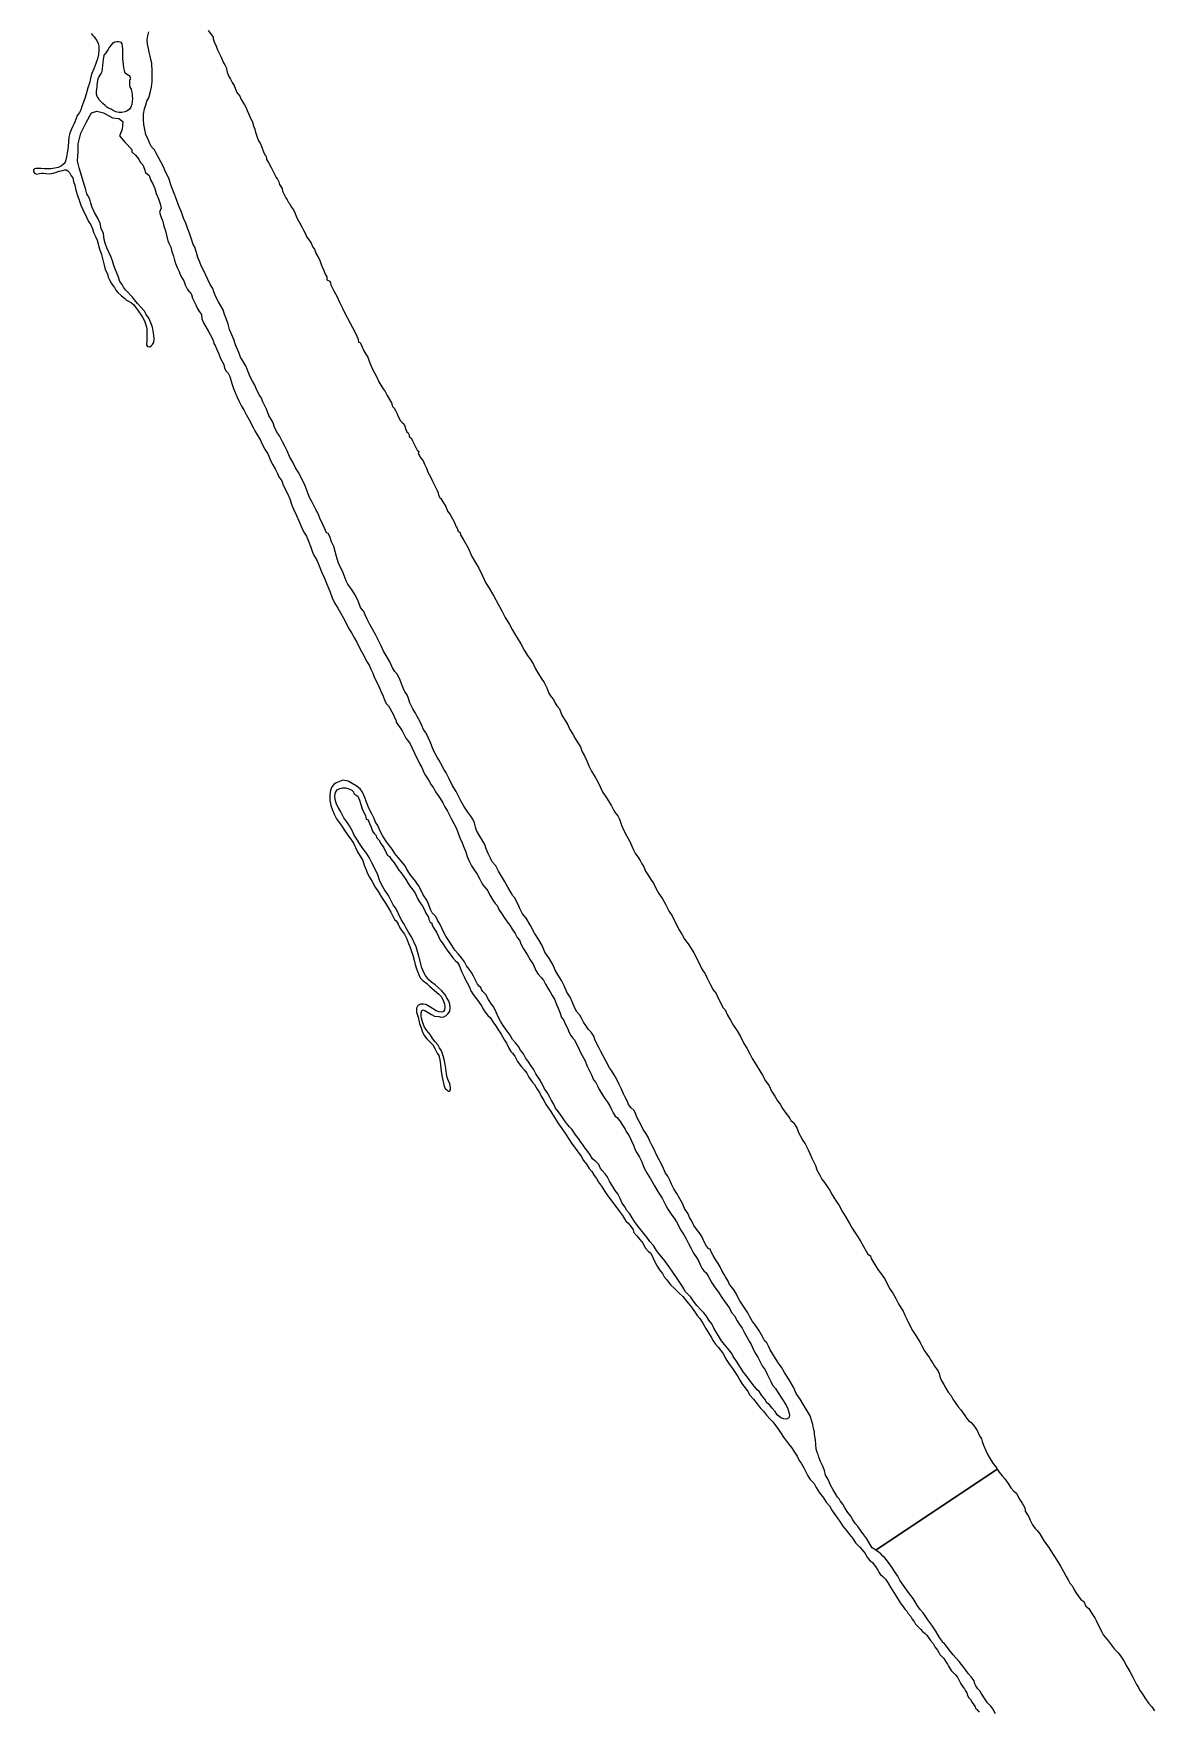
# Model space of a CAD drawing. Extents: x 283583 to 658922, y 889284 to 1241133.
# Drawn here: x 553186 to 563082, y 1150531 to 1165334 of the extents above; entities that cross this region are included whole.
import ezdxf

# ---------------------------------------------------------------- set-up
doc = ezdxf.new("R2010")
doc.units = 0
doc.header["$MEASUREMENT"] = 0
doc.layers.add('LIMON', color=7, linetype='Continuous')

msp = doc.modelspace()

# ---------------------------------------------------------------- linework, layer by layer
at = {"layer": 'LIMON', "color": 241}
for points in [[(553694, 1165335), (553709, 1165317), (553723, 1165304), (553734, 1165288), (553744, 1165271), (553758, 1165246), (553763, 1165222), (553762, 1165187), (553761, 1165149), (553750, 1165110), (553736, 1165070), (553719, 1165023), (553699, 1164975), (553690, 1164937), (553680, 1164896), (553666, 1164855), (553653, 1164811), (553641, 1164769), (553631, 1164736), (553614, 1164689), (553603, 1164659), (553592, 1164638), (553572, 1164611), (553567, 1164592), (553553, 1164561), (553543, 1164534), (553530, 1164511), (553518, 1164484), (553507, 1164453), (553499, 1164420), (553491, 1164339), (553488, 1164311), (553484, 1164280), (553476, 1164245), (553472, 1164220), (553465, 1164199), (553453, 1164183), (553434, 1164166), (553403, 1164152), (553374, 1164145), (553339, 1164139), (553281, 1164139), (553254, 1164143), (553208, 1164143), (553194, 1164141), (553186, 1164131), (553186, 1164116), (553194, 1164102), (553213, 1164093), (553240, 1164097), (553256, 1164102), (553273, 1164102), (553295, 1164098), (553324, 1164096), (553360, 1164102), (553389, 1164110), (553414, 1164118), (553441, 1164125), (553463, 1164131), (553474, 1164131), (553490, 1164123), (553505, 1164106), (553519, 1164079), (553532, 1164060), (553538, 1164029), (553551, 1163996), (553559, 1163951), (553575, 1163905), (553588, 1163862), (553605, 1163820), (553623, 1163781), (553657, 1163708), (553671, 1163675), (553692, 1163646), (553706, 1163611), (553719, 1163572), (553734, 1163542), (553747, 1163510), (553757, 1163479), (553764, 1163452), (553774, 1163417), (553786, 1163384), (553795, 1163347), (553811, 1163289), (553818, 1163251), (553838, 1163212), (553845, 1163183), (553859, 1163154), (553875, 1163126), (553887, 1163110), (553900, 1163091), (553914, 1163070), (553931, 1163047), (553964, 1163018), (553989, 1162998), (554008, 1162981), (554031, 1162969), (554051, 1162958), (554072, 1162940), (554084, 1162921), (554099, 1162905), (554116, 1162878), (554136, 1162847), (554151, 1162824), (554167, 1162797), (554176, 1162770), (554188, 1162731), (554186, 1162697), (554186, 1162625), (554184, 1162587), (554193, 1162571), (554213, 1162569), (554226, 1162577), (554238, 1162588), (554249, 1162606), (554251, 1162635), (554249, 1162671), (554242, 1162708), (554236, 1162743), (554223, 1162780), (554203, 1162822), (554182, 1162855), (554165, 1162882), (554138, 1162915), (554105, 1162950), (554078, 1162983), (554060, 1163008), (553997, 1163072), (553981, 1163095), (553968, 1163120), (553949, 1163145), (553933, 1163192), (553924, 1163214), (553909, 1163247), (553894, 1163287), (553882, 1163328), (553869, 1163365), (553851, 1163403), (553832, 1163442), (553820, 1163482), (553811, 1163515), (553803, 1163568), (553784, 1163614), (553774, 1163658), (553753, 1163703), (553724, 1163755), (553705, 1163799), (553693, 1163838), (553682, 1163873), (553665, 1163903), (553658, 1163920), (553648, 1163955), (553640, 1163984), (553615, 1164059), (553600, 1164110), (553588, 1164148), (553581, 1164183), (553575, 1164211), (553581, 1164294), (553581, 1164360), (553605, 1164455), (553652, 1164548), (553698, 1164633), (553745, 1164648), (553803, 1164635), (553883, 1164590), (553938, 1164585), (553975, 1164556), (553970, 1164487), (553946, 1164431), (553994, 1164373), (554054, 1164309), (554054, 1164286), (554057, 1164286), (554086, 1164259), (554115, 1164225), (554128, 1164198), (554152, 1164174), (554165, 1164137), (554176, 1164108), (554208, 1164082), (554221, 1164037), (554242, 1164002), (554258, 1163965), (554268, 1163923), (554289, 1163875), (554305, 1163830), (554313, 1163791), (554298, 1163758), (554311, 1163718), (554327, 1163675), (554338, 1163633), (554350, 1163592), (554360, 1163555), (554373, 1163505), (554382, 1163483), (554397, 1163448), (554407, 1163409), (554422, 1163369), (554432, 1163334), (554440, 1163305), (554455, 1163270), (554472, 1163232), (554488, 1163191), (554513, 1163150), (554524, 1163116), (554547, 1163075), (554557, 1163061), (554569, 1163050), (554582, 1163029), (554590, 1162998), (554607, 1162963), (554619, 1162938), (554632, 1162909), (554652, 1162876), (554669, 1162853), (554673, 1162816), (554686, 1162779), (554706, 1162746), (554728, 1162711), (554745, 1162676), (554766, 1162639), (554776, 1162616), (554778, 1162598), (554789, 1162579), (554805, 1162544), (554820, 1162511), (554828, 1162490), (554840, 1162459), (554855, 1162432), (554865, 1162411), (554872, 1162380), (554886, 1162355), (554905, 1162336), (554919, 1162307), (554938, 1162245), (554951, 1162202), (554965, 1162165), (554980, 1162131), (555001, 1162086), (555023, 1162046), (555044, 1162011), (555062, 1161971), (555087, 1161929), (555126, 1161855), (555139, 1161828), (555161, 1161793), (555186, 1161751), (555205, 1161708), (555230, 1161660), (555255, 1161625), (555265, 1161602), (555282, 1161559), (555299, 1161527), (555319, 1161490), (555340, 1161449), (555351, 1161420), (555377, 1161385), (555391, 1161348), (555428, 1161274), (555449, 1161228), (555468, 1161172), (555485, 1161129), (555507, 1161079), (555528, 1161033), (555555, 1160971), (555573, 1160933), (555595, 1160896), (555613, 1160852), (555633, 1160799), (555653, 1160747), (555670, 1160715), (555690, 1160680), (555709, 1160636), (555729, 1160582), (555749, 1160537), (555759, 1160517), (555776, 1160473), (555801, 1160411), (555823, 1160353), (555844, 1160308), (555874, 1160261), (555896, 1160221), (555923, 1160174), (555945, 1160130), (555967, 1160085), (555994, 1160045), (556020, 1159996), (556040, 1159960), (556059, 1159923), (556081, 1159879), (556105, 1159838), (556126, 1159794), (556148, 1159757), (556164, 1159723), (556183, 1159687), (556194, 1159653), (556232, 1159578), (556253, 1159528), (556273, 1159485), (556289, 1159443), (556301, 1159418), (556320, 1159400), (556332, 1159380), (556350, 1159347), (556364, 1159321), (556374, 1159295), (556389, 1159270), (556389, 1159254), (556401, 1159234), (556423, 1159206), (556441, 1159179), (556456, 1159149), (556472, 1159115), (556487, 1159095), (556511, 1159063), (556530, 1159025), (556550, 1158982), (556566, 1158944), (556584, 1158911), (556597, 1158883), (556613, 1158854), (556627, 1158826), (556641, 1158794), (556664, 1158759), (556678, 1158733), (556698, 1158703), (556716, 1158676), (556735, 1158640), (556757, 1158609), (556775, 1158581), (556800, 1158543), (556818, 1158508), (556842, 1158470), (556855, 1158440), (556876, 1158398), (556896, 1158361), (556918, 1158323), (556933, 1158285), (556951, 1158234), (556971, 1158189), (556985, 1158151), (557002, 1158110), (557014, 1158068), (557032, 1158029), (557054, 1157987), (557075, 1157953), (557103, 1157914), (557127, 1157868), (557150, 1157821), (557184, 1157782), (557197, 1157767), (557212, 1157735), (557240, 1157684), (557262, 1157654), (557279, 1157636), (557295, 1157601), (557321, 1157563), (557342, 1157530), (557368, 1157494), (557392, 1157462), (557413, 1157427), (557437, 1157391), (557455, 1157354), (557475, 1157332), (557490, 1157294), (557512, 1157255), (557544, 1157203), (557571, 1157158), (557600, 1157112), (557621, 1157064), (557641, 1157031), (557667, 1157001), (557687, 1156977), (557706, 1156942), (557726, 1156908), (557746, 1156876), (557765, 1156841), (557787, 1156803), (557803, 1156764), (557819, 1156730), (557834, 1156685), (557848, 1156649), (557864, 1156629), (557882, 1156586), (557899, 1156554), (557916, 1156516), (557930, 1156488), (557946, 1156466), (557962, 1156451), (557975, 1156425), (557995, 1156385), (558011, 1156346), (558030, 1156312), (558052, 1156271), (558074, 1156219), (558090, 1156184), (558111, 1156142), (558129, 1156099), (558151, 1156073), (558168, 1156038), (558180, 1156012), (558200, 1155980), (558219, 1155950), (558236, 1155924), (558254, 1155900), (558274, 1155869), (558290, 1155837), (558302, 1155807), (558321, 1155778), (558341, 1155762), (558365, 1155730), (558386, 1155699), (558408, 1155661), (558422, 1155637), (558432, 1155620), (558444, 1155604), (558461, 1155564), (558483, 1155521), (558497, 1155481), (558513, 1155453), (558537, 1155415), (558557, 1155375), (558577, 1155318), (558602, 1155271), (558632, 1155223), (558669, 1155162), (558701, 1155105), (558736, 1155053), (558768, 1154988), (558786, 1154956), (558804, 1154930), (558822, 1154902), (558842, 1154876), (558861, 1154845), (558901, 1154770), (558924, 1154736), (558948, 1154695), (558968, 1154653), (558992, 1154608), (559011, 1154568), (559039, 1154531), (559059, 1154493), (559076, 1154452), (559087, 1154435), (559105, 1154411), (559123, 1154393), (559142, 1154364), (559156, 1154338), (559174, 1154306), (559205, 1154263), (559233, 1154223), (559257, 1154186), (559284, 1154148), (559306, 1154115), (559330, 1154083), (559349, 1154045), (559375, 1154014), (559399, 1153970), (559418, 1153939), (559442, 1153907), (559464, 1153864), (559485, 1153824), (559503, 1153792), (559523, 1153761), (559546, 1153710), (559561, 1153681), (559579, 1153649), (559599, 1153614), (559620, 1153572), (559644, 1153537), (559664, 1153499), (559695, 1153436), (559711, 1153402), (559735, 1153373), (559760, 1153335), (559786, 1153294), (559804, 1153268), (559820, 1153244), (559833, 1153220), (559845, 1153195), (559855, 1153163), (559859, 1153139), (559853, 1153114), (559833, 1153102), (559806, 1153104), (559784, 1153114), (559752, 1153141), (559733, 1153169), (559707, 1153201), (559683, 1153228), (559660, 1153248), (559642, 1153278), (559612, 1153315), (559596, 1153343), (559573, 1153365), (559565, 1153373), (559535, 1153408), (559504, 1153454), (559466, 1153503), (559451, 1153521), (559427, 1153559), (559393, 1153614), (559364, 1153655), (559350, 1153683), (559316, 1153727), (559285, 1153762), (559259, 1153794), (559191, 1153907), (559173, 1153943), (559148, 1153975), (559128, 1154012), (559104, 1154042), (559073, 1154071), (559041, 1154105), (559012, 1154143), (558990, 1154178), (558943, 1154226), (558927, 1154253), (558909, 1154283), (558869, 1154343), (558831, 1154399), (558798, 1154446), (558758, 1154501), (558719, 1154549), (558687, 1154592), (558658, 1154636), (558626, 1154671), (558601, 1154709), (558573, 1154742), (558537, 1154790), (558498, 1154839), (558470, 1154879), (558451, 1154914), (558425, 1154944), (558407, 1154978), (558384, 1155009), (558366, 1155049), (558344, 1155092), (558322, 1155121), (558270, 1155204), (558251, 1155245), (558233, 1155269), (558207, 1155299), (558189, 1155321), (558176, 1155350), (558154, 1155374), (558138, 1155386), (558122, 1155402), (558099, 1155437), (558081, 1155465), (558057, 1155495), (558032, 1155530), (558018, 1155548), (557998, 1155580), (557974, 1155609), (557955, 1155635), (557937, 1155661), (557917, 1155684), (557900, 1155705), (557875, 1155739), (557849, 1155774), (557822, 1155814), (557794, 1155849), (557780, 1155883), (557760, 1155916), (557745, 1155946), (557721, 1155986), (557695, 1156023), (557674, 1156069), (557652, 1156104), (557622, 1156152), (557599, 1156191), (557575, 1156223), (557555, 1156258), (557530, 1156292), (557512, 1156326), (557484, 1156361), (557467, 1156393), (557441, 1156424), (557416, 1156455), (557393, 1156491), (557367, 1156528), (557338, 1156568), (557312, 1156611), (557288, 1156655), (557271, 1156694), (557249, 1156738), (557229, 1156767), (557202, 1156807), (557178, 1156850), (557154, 1156878), (557142, 1156894), (557134, 1156914), (557123, 1156921), (557105, 1156943), (557069, 1157014), (557054, 1157044), (557032, 1157076), (557010, 1157105), (556991, 1157141), (556965, 1157176), (556937, 1157206), (556906, 1157244), (556881, 1157280), (556851, 1157330), (556826, 1157367), (556810, 1157393), (556794, 1157430), (556775, 1157468), (556753, 1157507), (556737, 1157539), (556706, 1157571), (556692, 1157602), (556676, 1157644), (556658, 1157683), (556627, 1157731), (556605, 1157774), (556585, 1157812), (556550, 1157863), (556518, 1157903), (556499, 1157928), (556483, 1157958), (556463, 1157990), (556437, 1158023), (556404, 1158061), (556377, 1158095), (556352, 1158135), (556320, 1158174), (556296, 1158208), (556267, 1158254), (556245, 1158293), (556226, 1158342), (556206, 1158372), (556192, 1158404), (556174, 1158445), (556147, 1158497), (556127, 1158548), (556111, 1158591), (556090, 1158637), (556070, 1158667), (556034, 1158694), (555963, 1158734), (555918, 1158742), (555888, 1158732), (555857, 1158720), (555837, 1158706), (555819, 1158683), (555809, 1158655), (555801, 1158615), (555803, 1158564), (555811, 1158521), (555825, 1158479), (555839, 1158442), (555862, 1158402), (555888, 1158368), (555915, 1158329), (555935, 1158297), (555959, 1158260), (555986, 1158222), (556010, 1158187), (556046, 1158112), (556071, 1158072), (556093, 1158033), (556105, 1157993), (556122, 1157953), (556133, 1157925), (556151, 1157887), (556175, 1157848), (556202, 1157800), (556230, 1157759), (556259, 1157709), (556293, 1157658), (556321, 1157613), (556340, 1157577), (556373, 1157512), (556388, 1157502), (556405, 1157472), (556421, 1157439), (556439, 1157413), (556461, 1157383), (556478, 1157348), (556496, 1157302), (556507, 1157274), (556519, 1157240), (556534, 1157197), (556546, 1157155), (556554, 1157116), (556566, 1157078), (556584, 1157035), (556599, 1156999), (556625, 1156973), (556657, 1156948), (556684, 1156922), (556722, 1156890), (556747, 1156869), (556765, 1156855), (556785, 1156833), (556797, 1156813), (556806, 1156793), (556815, 1156767), (556817, 1156741), (556813, 1156717), (556805, 1156702), (556790, 1156696), (556768, 1156698), (556740, 1156708), (556685, 1156743), (556651, 1156763), (556628, 1156767), (556602, 1156767), (556580, 1156753), (556568, 1156731), (556566, 1156696), (556582, 1156650), (556594, 1156595), (556608, 1156558), (556620, 1156520), (556637, 1156486), (556659, 1156459), (556689, 1156431), (556710, 1156407), (556732, 1156368), (556750, 1156332), (556765, 1156313), (556773, 1156275), (556779, 1156232), (556781, 1156196), (556789, 1156153), (556795, 1156121), (556800, 1156092), (556806, 1156069), (556810, 1156041), (556821, 1156021), (556835, 1156009), (556847, 1155999), (556857, 1155997), (556867, 1156009), (556867, 1156029), (556861, 1156063), (556849, 1156088), (556837, 1156118), (556833, 1156152), (556826, 1156197), (556821, 1156233), (556813, 1156267), (556803, 1156311), (556787, 1156354), (556771, 1156380), (556758, 1156405), (556730, 1156437), (556704, 1156469), (556687, 1156498), (556657, 1156532), (556639, 1156562), (556624, 1156601), (556612, 1156643), (556608, 1156666), (556608, 1156688), (556614, 1156710), (556624, 1156716), (556641, 1156710), (556701, 1156674), (556726, 1156660), (556764, 1156656), (556781, 1156651), (556808, 1156655), (556830, 1156665), (556848, 1156683), (556860, 1156704), (556864, 1156738), (556860, 1156766), (556852, 1156791), (556834, 1156823), (556820, 1156849), (556791, 1156884), (556759, 1156912), (556732, 1156936), (556700, 1156959), (556678, 1156977), (556664, 1156994), (556648, 1157018), (556632, 1157045), (556614, 1157087), (556587, 1157190), (556575, 1157231), (556563, 1157271), (556543, 1157316), (556522, 1157360), (556496, 1157401), (556474, 1157443), (556459, 1157472), (556433, 1157514), (556409, 1157563), (556388, 1157607), (556362, 1157642), (556338, 1157690), (556319, 1157725), (556282, 1157781), (556257, 1157821), (556241, 1157861), (556227, 1157908), (556201, 1157957), (556174, 1158013), (556148, 1158060), (556125, 1158100), (556093, 1158141), (556065, 1158183), (556046, 1158214), (556018, 1158258), (555998, 1158299), (555977, 1158341), (555953, 1158374), (555927, 1158412), (555898, 1158463), (555878, 1158499), (555860, 1158530), (555849, 1158572), (555845, 1158604), (555851, 1158633), (555868, 1158657), (555890, 1158669), (555914, 1158675), (555941, 1158675), (555971, 1158667), (555997, 1158655), (556011, 1158639), (556014, 1158623), (556034, 1158611), (556048, 1158601), (556064, 1158568), (556076, 1158528), (556087, 1158491), (556099, 1158465), (556117, 1158431), (556119, 1158414), (556123, 1158400), (556139, 1158394), (556152, 1158360), (556168, 1158327), (556178, 1158293), (556194, 1158273), (556212, 1158254), (556214, 1158236), (556235, 1158216), (556251, 1158184), (556279, 1158145), (556296, 1158109), (556312, 1158082), (556330, 1158068), (556344, 1158046), (556371, 1158014), (556395, 1157973), (556412, 1157948), (556431, 1157925), (556451, 1157897), (556473, 1157865), (556493, 1157830), (556512, 1157804), (556536, 1157774), (556558, 1157739), (556579, 1157693), (556599, 1157660), (556619, 1157630), (556637, 1157598), (556650, 1157569), (556672, 1157533), (556677, 1157512), (556687, 1157491), (556703, 1157481), (556706, 1157461), (556720, 1157437), (556744, 1157400), (556762, 1157362), (556775, 1157331), (556797, 1157303), (556823, 1157263), (556844, 1157234), (556864, 1157206), (556888, 1157176), (556912, 1157149), (556927, 1157137), (556945, 1157111), (556965, 1157054), (556988, 1157007), (557002, 1156975), (557026, 1156935), (557037, 1156907), (557047, 1156885), (557066, 1156851), (557114, 1156788), (557131, 1156762), (557145, 1156747), (557155, 1156721), (557173, 1156695), (557196, 1156666), (557220, 1156644), (557242, 1156610), (557265, 1156577), (557285, 1156545), (557303, 1156519), (557314, 1156501), (557328, 1156475), (557343, 1156449), (557361, 1156422), (557383, 1156378), (557399, 1156348), (557414, 1156333), (557436, 1156307), (557446, 1156283), (557458, 1156259), (557473, 1156240), (557495, 1156212), (557517, 1156186), (557541, 1156157), (557560, 1156121), (557586, 1156082), (557610, 1156056), (557633, 1156016), (557653, 1155987), (557668, 1155954), (557691, 1155915), (557711, 1155877), (557752, 1155818), (557784, 1155766), (557816, 1155717), (557849, 1155668), (557883, 1155622), (557910, 1155581), (557942, 1155531), (557971, 1155492), (557999, 1155450), (558021, 1155424), (558042, 1155387), (558068, 1155353), (558090, 1155314), (558115, 1155288), (558135, 1155252), (558156, 1155228), (558175, 1155194), (558199, 1155159), (558235, 1155103), (558262, 1155066), (558327, 1154979), (558359, 1154937), (558386, 1154900), (558402, 1154872), (558418, 1154846), (558432, 1154836), (558454, 1154811), (558479, 1154775), (558487, 1154751), (558513, 1154722), (558540, 1154688), (558568, 1154653), (558586, 1154615), (558616, 1154584), (558636, 1154567), (558654, 1154529), (558675, 1154486), (558691, 1154452), (558713, 1154422), (558738, 1154387), (558754, 1154359), (558776, 1154333), (558793, 1154311), (558812, 1154285), (558838, 1154263), (558887, 1154214), (558919, 1154184), (558943, 1154155), (558964, 1154127), (558994, 1154091), (559022, 1154052), (559045, 1154018), (559067, 1153990), (559094, 1153951), (559120, 1153904), (559146, 1153866), (559167, 1153826), (559187, 1153795), (559207, 1153765), (559229, 1153739), (559252, 1153712), (559276, 1153676), (559291, 1153644), (559308, 1153620), (559330, 1153586), (559356, 1153551), (559379, 1153513), (559403, 1153478), (559421, 1153446), (559446, 1153410), (559470, 1153379), (559492, 1153347), (559510, 1153314), (559543, 1153278), (559575, 1153238), (559600, 1153203), (559630, 1153173), (559657, 1153138), (559689, 1153102), (559713, 1153078), (559729, 1153054), (559763, 1153012), (559781, 1152986), (559806, 1152943), (559824, 1152919), (559852, 1152884), (559877, 1152852), (559905, 1152812), (559929, 1152777), (559946, 1152739), (559962, 1152714), (559986, 1152674), (560008, 1152631), (560023, 1152601), (560043, 1152569), (560077, 1152536), (560096, 1152498), (560126, 1152453), (560160, 1152408), (560184, 1152371), (560212, 1152337), (560235, 1152300), (560261, 1152260), (560283, 1152228), (560304, 1152199), (560332, 1152159), (560360, 1152122), (560389, 1152084), (560419, 1152049), (560444, 1152011), (560468, 1151983), (560480, 1151973), (560502, 1151948), (560527, 1151916), (560547, 1151885), (560567, 1151859), (560578, 1151849), (560594, 1151837), (560626, 1151794), (560641, 1151771), (560648, 1151751), (560660, 1151733), (560684, 1151714), (560706, 1151690), (560731, 1151654), (560753, 1151621), (560796, 1151549), (560816, 1151518), (560838, 1151480), (560861, 1151453), (560879, 1151425), (560897, 1151409), (560905, 1151391), (560930, 1151362), (560943, 1151337), (560955, 1151321), (560963, 1151311), (560971, 1151292), (560993, 1151272), (561016, 1151250), (561038, 1151224), (561058, 1151210), (561072, 1151195), (561085, 1151177), (561105, 1151149), (561127, 1151122), (561144, 1151092), (561166, 1151064), (561178, 1151042), (561188, 1151025), (561202, 1151009), (561221, 1150991), (561237, 1150967), (561254, 1150941), (561264, 1150921), (561287, 1150885), (561323, 1150850), (561343, 1150824), (561372, 1150765), (561391, 1150740), (561405, 1150722), (561415, 1150703), (561425, 1150687), (561430, 1150667), (561440, 1150647), (561458, 1150627), (561472, 1150600), (561486, 1150582), (561499, 1150562), (561503, 1150550), (561515, 1150540), (561533, 1150515)], [(554727, 1165361), (554750, 1165334), (554771, 1165302), (554773, 1165287), (554780, 1165262), (554799, 1165223), (554810, 1165191), (554827, 1165155), (554844, 1165125), (554855, 1165097), (554863, 1165074), (554876, 1165057), (554886, 1165034), (554897, 1164994), (554907, 1164962), (554926, 1164930), (554941, 1164901), (554958, 1164875), (554969, 1164843), (554981, 1164812), (555007, 1164780), (555020, 1164753), (555035, 1164728), (555048, 1164705), (555063, 1164679), (555073, 1164656), (555084, 1164628), (555094, 1164607), (555120, 1164552), (555128, 1164520), (555139, 1164491), (555147, 1164463), (555158, 1164427), (555173, 1164388), (555186, 1164365), (555201, 1164331), (555216, 1164289), (555228, 1164263), (555239, 1164250), (555243, 1164223), (555262, 1164195), (555281, 1164157), (555300, 1164123), (555313, 1164092), (555328, 1164064), (555340, 1164047), (555351, 1164024), (555359, 1164001), (555380, 1163967), (555384, 1163942), (555400, 1163913), (555415, 1163885), (555424, 1163866), (555438, 1163843), (555449, 1163832), (555462, 1163805), (555481, 1163777), (555495, 1163745), (555506, 1163722), (555514, 1163701), (555525, 1163682), (555538, 1163659), (555555, 1163629), (555569, 1163597), (555586, 1163565), (555600, 1163535), (555619, 1163509), (555638, 1163482), (555653, 1163448), (555666, 1163431), (555678, 1163395), (555697, 1163367), (555710, 1163340), (555723, 1163304), (555733, 1163276), (555748, 1163242), (555761, 1163209), (555775, 1163185), (555777, 1163166), (555777, 1163160), (555801, 1163147), (555808, 1163133), (555812, 1163116), (555819, 1163099), (555838, 1163063), (555867, 1163011), (555888, 1162962), (555916, 1162903), (555937, 1162860), (555954, 1162828), (555979, 1162782), (556002, 1162739), (556021, 1162706), (556040, 1162663), (556051, 1162636), (556056, 1162611), (556069, 1162607), (556082, 1162580), (556101, 1162533), (556120, 1162503), (556137, 1162476), (556149, 1162442), (556160, 1162412), (556179, 1162372), (556196, 1162338), (556219, 1162296), (556236, 1162260), (556253, 1162230), (556272, 1162198), (556290, 1162174), (556307, 1162140), (556328, 1162102), (556347, 1162074), (556353, 1162053), (556355, 1162041), (556370, 1162026), (556383, 1162005), (556397, 1161977), (556400, 1161969), (556412, 1161943), (556425, 1161916), (556440, 1161899), (556454, 1161888), (556465, 1161869), (556473, 1161839), (556482, 1161818), (556495, 1161808), (556501, 1161791), (556503, 1161778), (556524, 1161759), (556532, 1161739), (556544, 1161715), (556574, 1161656), (556587, 1161643), (556582, 1161624), (556593, 1161610), (556599, 1161593), (556610, 1161580), (556627, 1161561), (556637, 1161533), (556656, 1161497), (556667, 1161463), (556690, 1161421), (556709, 1161383), (556732, 1161334), (556749, 1161300), (556758, 1161279), (556760, 1161258), (556777, 1161233), (556783, 1161231), (556800, 1161201), (556825, 1161159), (556842, 1161118), (556863, 1161087), (556884, 1161051), (556903, 1161018), (556917, 1160980), (556926, 1160967), (556935, 1160942), (556954, 1160928), (556957, 1160909), (556981, 1160864), (557027, 1160788), (557053, 1160724), (557082, 1160673), (557118, 1160614), (557154, 1160542), (557177, 1160489), (557209, 1160438), (557249, 1160366), (557287, 1160296), (557319, 1160239), (557349, 1160180), (557389, 1160116), (557412, 1160074), (557432, 1160039), (557455, 1159999), (557487, 1159946), (557519, 1159891), (557552, 1159836), (557574, 1159808), (557601, 1159764), (557618, 1159726), (557645, 1159683), (557669, 1159645), (557694, 1159605), (557717, 1159558), (557736, 1159512), (557755, 1159480), (557776, 1159454), (557789, 1159429), (557806, 1159399), (557829, 1159372), (557840, 1159340), (557852, 1159310), (557880, 1159270), (557902, 1159231), (557921, 1159191), (557946, 1159148), (557968, 1159110), (557991, 1159074), (558014, 1159036), (558031, 1158992), (558050, 1158958), (558071, 1158913), (558088, 1158869), (558111, 1158822), (558143, 1158769), (558168, 1158729), (558191, 1158678), (558213, 1158634), (558237, 1158601), (558260, 1158565), (558290, 1158516), (558309, 1158474), (558324, 1158451), (558345, 1158429), (558359, 1158398), (558378, 1158345), (558397, 1158298), (558425, 1158249), (558450, 1158201), (558478, 1158141), (558501, 1158093), (558522, 1158067), (558543, 1158033), (558556, 1158006), (558575, 1157978), (558589, 1157939), (558612, 1157905), (558635, 1157867), (558663, 1157827), (558682, 1157785), (558707, 1157744), (558739, 1157696), (558764, 1157649), (558798, 1157585), (558823, 1157547), (558846, 1157501), (558862, 1157468), (558883, 1157426), (558909, 1157383), (558934, 1157339), (558964, 1157298), (558993, 1157256), (559014, 1157220), (559026, 1157198), (559043, 1157166), (559064, 1157122), (559079, 1157088), (559098, 1157058), (559113, 1157039), (559134, 1156995), (559161, 1156942), (559187, 1156893), (559212, 1156859), (559230, 1156820), (559253, 1156775), (559272, 1156735), (559293, 1156716), (559312, 1156669), (559340, 1156625), (559365, 1156578), (559397, 1156530), (559426, 1156481), (559458, 1156420), (559483, 1156377), (559511, 1156326), (559530, 1156286), (559565, 1156230), (559599, 1156177), (559622, 1156139), (559649, 1156090), (559681, 1156046), (559702, 1155999), (559730, 1155955), (559755, 1155914), (559778, 1155883), (559799, 1155845), (559827, 1155804), (559850, 1155773), (559863, 1155756), (559873, 1155739), (559899, 1155717), (559910, 1155697), (559929, 1155668), (559940, 1155632), (559957, 1155602), (559978, 1155562), (559997, 1155532), (560024, 1155479), (560041, 1155443), (560056, 1155405), (560073, 1155378), (560088, 1155342), (560102, 1155303), (560128, 1155257), (560145, 1155221), (560168, 1155193), (560193, 1155157), (560213, 1155127), (560237, 1155082), (560266, 1155035), (560298, 1154989), (560327, 1154934), (560357, 1154885), (560389, 1154830), (560413, 1154789), (560434, 1154755), (560464, 1154712), (560487, 1154674), (560514, 1154626), (560540, 1154579), (560552, 1154558), (560576, 1154543), (560582, 1154522), (560641, 1154424), (560669, 1154384), (560698, 1154344), (560718, 1154305), (560744, 1154256), (560773, 1154216), (560799, 1154169), (560822, 1154121), (560845, 1154082), (560862, 1154055), (560877, 1154021), (560896, 1153985), (560921, 1153930), (560946, 1153885), (560968, 1153849), (561014, 1153780), (561030, 1153745), (561053, 1153706), (561072, 1153677), (561095, 1153643), (561108, 1153622), (561129, 1153590), (561140, 1153571), (561157, 1153548), (561172, 1153526), (561182, 1153505), (561188, 1153480), (561199, 1153448), (561222, 1153410), (561239, 1153376), (561262, 1153342), (561283, 1153313), (561301, 1153278), (561323, 1153250), (561350, 1153212), (561371, 1153186), (561409, 1153136), (561422, 1153112), (561439, 1153091), (561464, 1153074), (561485, 1153051), (561504, 1153021), (561519, 1152996), (561538, 1152956), (561555, 1152930), (561562, 1152904), (561573, 1152872), (561594, 1152827), (561611, 1152789), (561632, 1152751), (561655, 1152713), (561689, 1152669), (561694, 1152661), (560622, 1151946), (560618, 1151950), (560604, 1151959), (560590, 1151967), (560582, 1151980), (560562, 1152010), (560544, 1152045), (560515, 1152081), (560493, 1152115), (560467, 1152152), (560444, 1152180), (560420, 1152213), (560402, 1152247), (560376, 1152279), (560349, 1152320), (560331, 1152352), (560307, 1152381), (560298, 1152399), (560284, 1152415), (560264, 1152449), (560244, 1152480), (560223, 1152520), (560211, 1152549), (560197, 1152577), (560179, 1152609), (560168, 1152650), (560152, 1152694), (560134, 1152729), (560120, 1152767), (560113, 1152790), (560104, 1152807), (560096, 1152839), (560092, 1152878), (560088, 1152920), (560082, 1152967), (560080, 1152991), (560072, 1153021), (560066, 1153056), (560056, 1153086), (560041, 1153131), (560015, 1153177), (559983, 1153230), (559954, 1153278), (559920, 1153329), (559895, 1153384), (559857, 1153449), (559816, 1153513), (559788, 1153562), (559768, 1153589), (559736, 1153638), (559712, 1153676), (559689, 1153715), (559675, 1153747), (559659, 1153777), (559643, 1153790), (559634, 1153808), (559612, 1153848), (559588, 1153887), (559568, 1153917), (559551, 1153945), (559533, 1153964), (559511, 1154006), (559492, 1154041), (559421, 1154148), (559405, 1154178), (559393, 1154205), (559375, 1154235), (559350, 1154269), (559330, 1154292), (559318, 1154320), (559296, 1154358), (559283, 1154381), (559264, 1154416), (559248, 1154446), (559230, 1154477), (559207, 1154513), (559185, 1154548), (559169, 1154580), (559159, 1154602), (559148, 1154606), (559126, 1154631), (559106, 1154667), (559088, 1154708), (559071, 1154738), (559049, 1154768), (559015, 1154813), (558996, 1154857), (558976, 1154882), (558966, 1154914), (558933, 1154963), (558915, 1155005), (558891, 1155048), (558864, 1155094), (558840, 1155135), (558819, 1155178), (558804, 1155213), (558786, 1155247), (558766, 1155275), (558748, 1155316), (558733, 1155348), (558709, 1155393), (558685, 1155437), (558666, 1155482), (558642, 1155526), (558626, 1155557), (558612, 1155593), (558591, 1155628), (558569, 1155660), (558549, 1155697), (558532, 1155731), (558516, 1155763), (558500, 1155800), (558488, 1155826), (558463, 1155850), (558439, 1155879), (558429, 1155907), (558409, 1155944), (558395, 1155975), (558377, 1156015), (558357, 1156058), (558335, 1156100), (558312, 1156141), (558288, 1156179), (558270, 1156204), (558241, 1156260), (558219, 1156305), (558193, 1156349), (558178, 1156382), (558158, 1156416), (558141, 1156454), (558133, 1156484), (558110, 1156518), (558086, 1156543), (558062, 1156577), (558041, 1156608), (558023, 1156642), (558009, 1156668), (557983, 1156697), (557966, 1156731), (557944, 1156780), (557924, 1156828), (557895, 1156873), (557873, 1156923), (557846, 1156976), (557819, 1157022), (557791, 1157066), (557774, 1157109), (557742, 1157165), (557701, 1157226), (557677, 1157283), (557647, 1157333), (557610, 1157394), (557573, 1157461), (557535, 1157524), (557503, 1157564), (557480, 1157609), (557462, 1157653), (557431, 1157708), (557418, 1157723), (557402, 1157749), (557372, 1157798), (557343, 1157851), (557290, 1157940), (557268, 1157986), (557236, 1158023), (557221, 1158055), (557199, 1158097), (557183, 1158136), (557169, 1158176), (557144, 1158219), (557116, 1158263), (557098, 1158298), (557087, 1158328), (557086, 1158341), (557078, 1158368), (557064, 1158398), (557048, 1158426), (557021, 1158461), (556985, 1158514), (556959, 1158560), (556940, 1158597), (556916, 1158643), (556883, 1158700), (556855, 1158756), (556829, 1158809), (556808, 1158839), (556782, 1158890), (556764, 1158924), (556749, 1158947), (556723, 1158993), (556703, 1159044), (556691, 1159076), (556672, 1159113), (556652, 1159157), (556630, 1159190), (556613, 1159226), (556597, 1159263), (556573, 1159305), (556557, 1159335), (556534, 1159374), (556508, 1159427), (556496, 1159463), (556484, 1159497), (556465, 1159524), (556453, 1159550), (556442, 1159579), (556422, 1159626), (556399, 1159677), (556375, 1159703), (556355, 1159735), (556332, 1159788), (556298, 1159845), (556277, 1159883), (556255, 1159930), (556227, 1159988), (556206, 1160029), (556180, 1160077), (556154, 1160116), (556133, 1160164), (556115, 1160203), (556101, 1160231), (556095, 1160239), (556072, 1160268), (556054, 1160316), (556030, 1160373), (555999, 1160420), (555961, 1160474), (555946, 1160502), (555919, 1160572), (555905, 1160605), (555891, 1160633), (555877, 1160668), (555860, 1160718), (555850, 1160761), (555836, 1160805), (555818, 1160846), (555801, 1160894), (555787, 1160920), (555773, 1160926), (555758, 1160963), (555739, 1161000), (555715, 1161055), (555697, 1161103), (555681, 1161127), (555668, 1161156), (555647, 1161198), (555623, 1161238), (555612, 1161270), (555594, 1161317), (555585, 1161340), (555553, 1161409), (555524, 1161459), (555498, 1161501), (555476, 1161549), (555447, 1161599), (555426, 1161650), (555405, 1161692), (555385, 1161730), (555359, 1161783), (555340, 1161807), (555314, 1161857), (555304, 1161889), (555296, 1161908), (555264, 1161963), (555243, 1162019), (555211, 1162082), (555195, 1162122), (555177, 1162146), (555153, 1162202), (555139, 1162229), (555120, 1162264), (555099, 1162303), (555080, 1162348), (555062, 1162396), (555038, 1162438), (555014, 1162476), (554999, 1162518), (554988, 1162544), (554970, 1162587), (554956, 1162634), (554938, 1162674), (554917, 1162722), (554904, 1162769), (554888, 1162817), (554873, 1162853), (554860, 1162895), (554839, 1162929), (554820, 1162967), (554797, 1163009), (554778, 1163054), (554768, 1163083), (554747, 1163120), (554725, 1163162), (554707, 1163202), (554686, 1163244), (554667, 1163284), (554654, 1163316), (554638, 1163356), (554625, 1163401), (554609, 1163448), (554597, 1163471), (554582, 1163518), (554563, 1163571), (554547, 1163616), (554531, 1163659), (554510, 1163704), (554492, 1163757), (554466, 1163820), (554447, 1163868), (554429, 1163923), (554402, 1163990), (554381, 1164056), (554352, 1164114), (554334, 1164156), (554309, 1164200), (554290, 1164240), (554272, 1164271), (554253, 1164306), (554229, 1164335), (554211, 1164369), (554198, 1164401), (554179, 1164441), (554169, 1164486), (554161, 1164531), (554158, 1164573), (554158, 1164621), (554166, 1164668), (554177, 1164705), (554187, 1164737), (554203, 1164766), (554217, 1164811), (554227, 1164861), (554235, 1164909), (554235, 1164999), (554230, 1165073), (554221, 1165104), (554216, 1165135), (554208, 1165170), (554200, 1165202), (554192, 1165239), (554190, 1165278), (554196, 1165315), (554204, 1165349)], [(561679, 1150501), (561655, 1150546), (561638, 1150570), (561608, 1150598), (561584, 1150633), (561551, 1150685), (561540, 1150703), (561522, 1150723), (561505, 1150749), (561497, 1150767), (561489, 1150792), (561463, 1150828), (561438, 1150858), (561410, 1150897), (561378, 1150937), (561357, 1150964), (561329, 1150996), (561305, 1151022), (561280, 1151053), (561260, 1151079), (561236, 1151111), (561221, 1151128), (561213, 1151132), (561203, 1151152), (561185, 1151174), (561152, 1151231), (561116, 1151283), (561081, 1151330), (561039, 1151393), (561014, 1151422), (560991, 1151455), (560969, 1151491), (560951, 1151519), (560920, 1151562), (560896, 1151594), (560865, 1151633), (560835, 1151681), (560815, 1151718), (560790, 1151754), (560764, 1151797), (560734, 1151837), (560712, 1151865), (560701, 1151879), (560685, 1151894), (560665, 1151913), (560622, 1151946), (561694, 1152661), (561710, 1152635), (561736, 1152603), (561761, 1152575), (561789, 1152535), (561814, 1152495), (561839, 1152467), (561863, 1152450), (561884, 1152406), (561915, 1152361), (561936, 1152321), (561941, 1152289), (561972, 1152239), (561984, 1152210), (562005, 1152170), (562028, 1152136), (562047, 1152121), (562071, 1152091), (562102, 1152034), (562128, 1151996), (562149, 1151971), (562168, 1151939), (562193, 1151899), (562225, 1151850), (562252, 1151806), (562280, 1151757), (562303, 1151714), (562322, 1151678), (562336, 1151656), (562357, 1151629), (562374, 1151597), (562393, 1151565), (562408, 1151544), (562431, 1151512), (562458, 1151493), (562467, 1151472), (562475, 1151453), (562501, 1151430), (562520, 1151402), (562541, 1151370), (562556, 1151349), (562566, 1151326), (562581, 1151292), (562601, 1151255), (562614, 1151227), (562628, 1151198), (562650, 1151174), (562675, 1151143), (562702, 1151109), (562730, 1151073), (562762, 1151041), (562783, 1151013), (562812, 1150969), (562838, 1150920), (562865, 1150876), (562891, 1150825), (562924, 1150761), (562942, 1150733), (562953, 1150707), (562972, 1150680), (562997, 1150642), (563029, 1150595), (563059, 1150563), (563082, 1150529)]]:
    msp.add_lwpolyline(points, dxfattribs=at)
msp.add_lwpolyline([(553749, 1164876), (553752, 1164897), (553755, 1164924), (553761, 1164943), (553774, 1164966), (553784, 1164981), (553791, 1164998), (553795, 1165023), (553799, 1165052), (553800, 1165082), (553803, 1165105), (553808, 1165122), (553809, 1165138), (553814, 1165151), (553822, 1165156), (553833, 1165172), (553846, 1165191), (553855, 1165207), (553869, 1165224), (553878, 1165238), (553888, 1165251), (553905, 1165261), (553921, 1165263), (553935, 1165263), (553949, 1165262), (553958, 1165257), (553965, 1165244), (553969, 1165223), (553971, 1165198), (553973, 1165168), (553972, 1165141), (553972, 1165114), (553974, 1165088), (553978, 1165060), (553981, 1165031), (553986, 1165007), (553993, 1164991), (554008, 1164977), (554021, 1164968), (554036, 1164960), (554036, 1164952), (554040, 1164943), (554041, 1164931), (554033, 1164923), (554034, 1164903), (554034, 1164882), (554037, 1164861), (554047, 1164842), (554052, 1164824), (554057, 1164802), (554058, 1164781), (554059, 1164760), (554058, 1164732), (554053, 1164707), (554044, 1164684), (554032, 1164663), (554011, 1164650), (553992, 1164642), (553965, 1164637), (553938, 1164638), (553914, 1164644), (553889, 1164656), (553872, 1164665), (553849, 1164675), (553833, 1164685), (553818, 1164699), (553798, 1164715), (553781, 1164734), (553768, 1164746), (553756, 1164766), (553748, 1164777), (553742, 1164798), (553743, 1164820), (553746, 1164846), (553749, 1164861)], close=True, dxfattribs=at)

doc.saveas('drawing.dxf')
